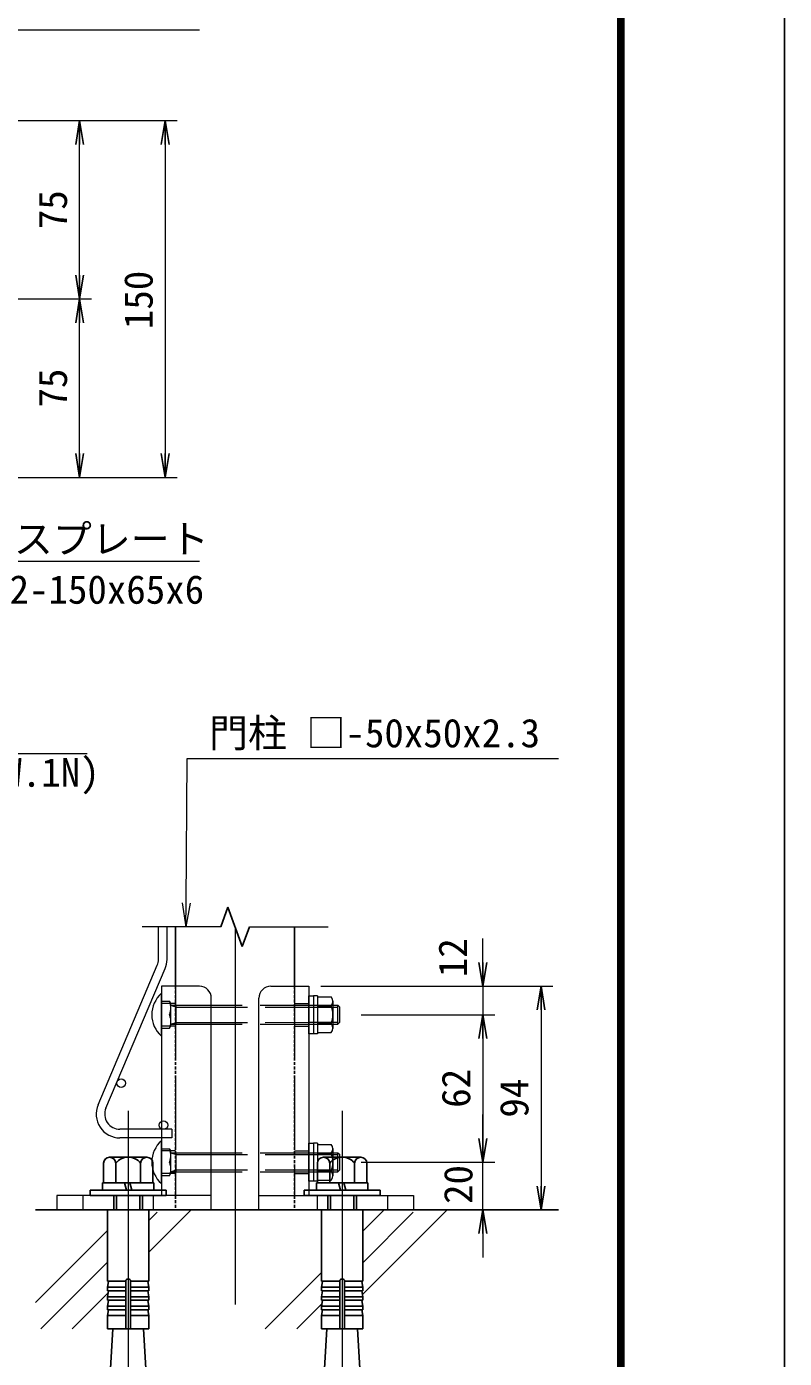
# Model space of a CAD drawing. Units: millimetres, scale not verified, with parts at other scales. Extents: x -6052 to 2348, y -2970 to 2970.
# Drawn here: x 1074 to 2348, y -974 to 1265 of the extents above; entities that cross this region are included whole.
import ezdxf
from ezdxf.enums import TextEntityAlignment as Align

# ---------------------------------------------------------------- set-up
doc = ezdxf.new("R2010")
doc.units = ezdxf.units.MM
doc.header["$LTSCALE"] = 20
for name, pattern in [('DASHED', [7.5, 6, -1.5]), ('USER1', [50.8, 31.75, -6.35, 6.35, -6.35]), ('USER3', [0.375, 0.25, -0.125])]:
    doc.linetypes.add(name, pattern=pattern)
for name, color, linetype, lineweight in [('0-2_D-STR-TXT', 7, 'Continuous', 13), ('0-3_D-STR1', 1, 'Continuous', 25), ('0-4_D-BMK', 2, 'USER1', 13), ('0-5_D-STR-DIM', 7, 'Continuous', 13), ('0-6_0', 7, 'Continuous', 25), ('0-7_D-STR3', 3, 'Continuous', 13), ('0-8_D-STR2', 7, 'Continuous', 13), ('0-9_D-TTL', 7, 'Continuous', 25), ('0-A_D-DCR-HCH', 7, 'Continuous', 13), ('0-B_D-BGD', 7, 'Continuous', 25)]:
    doc.layers.add(name, color=color, linetype=linetype, lineweight=lineweight)
doc.styles.add('ＭＳ ゴシック', font='')
doc.styles.get('ＭＳ ゴシック').set_extended_font_data('MS Gothic')

# ---------------------------------------------------------------- blocks, each defined once
blk = doc.blocks.new('_Open')
at = {"layer": '0-6_0'}
blk.add_line((-20, 3.33), (0, 0), dxfattribs=at)
blk.add_lwpolyline([(-20, -3.33), (0, 0), (-20, 0)], dxfattribs=at)

msp = doc.modelspace()

# ---------------------------------------------------------------- linework, layer by layer
at = {"layer": '0-2_D-STR-TXT'}
msp.add_line((1348.26, -208.68), (1341.26, -248.63), dxfattribs=at)
for points in [[(689.25, 1077.18), (667.43, 1043), (694.21, 1072.72), (862.71, 1259.73), (1357.19, 1259.73), (1364.39, 1259.73)], [(782.47, 506.31), (751.65, 532.66), (777.36, 502.02), (891.37, 366.16), (1357.19, 366.16), (1364.39, 366.16)], [(1334.92, -208.57), (1341.26, -248.63), (1341.59, -208.63), (1343.58, 34.64), (1960.69, 34.64), (1967.89, 34.64)]]:
    msp.add_lwpolyline(points, dxfattribs=at)
at = {"layer": '0-3_D-STR1'}
for p, q in [((1324.03, -248.63), (1324.03, -348.49)), ((1524.03, -248.63), (1524.03, -348.49))]:
    msp.add_line(p, q, dxfattribs=at)
at = {"layer": '0-3_D-STR1', "linetype": 'USER3'}
for p, q in [((1324.03, -348.49), (1324.03, -724.5)), ((1524.03, -348.49), (1524.03, -724.5)), ((1324.03, -724.5), (1524.03, -724.5))]:
    msp.add_line(p, q, dxfattribs=at)
at = {"layer": '0-4_D-BMK'}
for p, q in [((1424.03, -248.63), (1424.03, -950.81)), ((1244.03, -558.1), (1244.03, -1050.11)), ((1604.03, -558.1), (1604.03, -1050.11))]:
    msp.add_line(p, q, dxfattribs=at)
at = {"layer": '0-5_D-STR-DIM'}
for p, q in [((704.42, 1107.05), (1182.65, 1107.05)), ((787.41, 1107), (1326.63, 1107)), ((1162.65, 847.05), (1162.65, 1067.05)), ((1306.63, 1067), (1306.63, 547.1)), ((833.87, 807.05), (1182.65, 807.05)), ((833.87, 807.05), (1182.64, 807.05)), ((1162.64, 547.1), (1162.64, 767.05)), ((694.06, 507.1), (1182.64, 507.1)), ((787.41, 507.1), (1326.63, 507.1)), ((1840.52, -308.49), (1840.52, -268.49)), ((1568.03, -348.49), (1860.52, -348.49)), ((1568.03, -348.49), (1958.4, -348.49)), ((1840.52, -348.49), (1840.52, -396.49)), ((1636.05, -396.49), (1860.52, -396.49)), ((1636.05, -396.49), (1860.52, -396.49)), ((1938.4, -388.49), (1938.4, -684.5)), ((1840.52, -436.49), (1840.52, -604.5)), ((1840.52, -436.49), (1840.52, -476.49)), ((1840.52, -604.5), (1840.52, -564.5)), ((1636.05, -644.5), (1860.52, -644.5)), ((1636.05, -644.5), (1860.52, -644.5)), ((1840.52, -724.5), (1840.52, -644.5)), ((1744.04, -724.5), (1860.52, -724.5)), ((1744.04, -724.5), (1958.4, -724.5)), ((1840.52, -764.5), (1840.52, -804.5))]:
    msp.add_line(p, q, dxfattribs=at)
msp.add_lwpolyline([(485.9, -355.97), (487.36, -396.5), (492.52, -356.83), (544.49, 43.05), (898.19, 43.05), (1175.02, 43.05)], dxfattribs=at)
at = {"layer": '0-6_0'}
for p, q in [((1400.09, -248.63), (1412.06, -215.74)), ((1412.06, -215.74), (1436, -281.52)), ((1436, -281.52), (1447.97, -248.63))]:
    msp.add_line(p, q, dxfattribs=at)
at = {"layer": '0-7_D-STR3'}
for p, q in [((1364.03, -348.5), (1300.03, -348.5)), ((1300.03, -348.5), (1300.03, -700.5)), ((1484.03, -348.5), (1548.03, -348.5)), ((1548.03, -348.5), (1548.03, -700.5)), ((1300.03, -432.49), (1300.03, -360.49)), ((1384.03, -724.5), (1384.03, -368.5)), ((1464.03, -724.5), (1464.03, -368.5)), ((1548.03, -380.49), (1596.83, -380.49)), ((1556.03, -364.49), (1556.03, -428.49)), ((1562.43, -364.49), (1556.03, -364.49)), ((1562.43, -366.49), (1562.43, -426.49)), ((1562.43, -366.49), (1585.63, -366.49)), ((1588.43, -373.38), (1588.43, -419.56)), ((1596.83, -412.47), (1596.83, -380.47)), ((1596.83, -380.47), (1600.03, -383.67)), ((1548.03, -383.69), (1596.83, -383.69)), ((1562.43, -381.49), (1585.63, -381.49)), ((1600.03, -409.27), (1600.03, -383.67)), ((1548.03, -409.27), (1596.83, -409.27)), ((1548.03, -412.49), (1596.83, -412.49)), ((1562.43, -411.49), (1585.63, -411.49)), ((1596.83, -412.47), (1600.03, -409.27)), ((1562.43, -426.49), (1585.63, -426.49)), ((1300.03, -680.5), (1300.03, -608.5)), ((1556.03, -612.5), (1556.03, -676.5)), ((1562.43, -612.5), (1556.03, -612.5)), ((1562.43, -614.5), (1562.43, -674.5)), ((1562.43, -614.5), (1585.63, -614.5)), ((1588.43, -621.38), (1588.43, -667.57)), ((1548.03, -628.5), (1596.83, -628.5)), ((1548.03, -631.7), (1596.83, -631.7)), ((1562.43, -629.5), (1585.63, -629.5)), ((1596.83, -660.48), (1596.83, -628.47)), ((1596.83, -628.47), (1600.03, -631.67)), ((1600.03, -657.27), (1600.03, -631.67)), ((1548.03, -657.28), (1596.83, -657.28)), ((1548.03, -660.5), (1596.83, -660.5)), ((1562.43, -659.5), (1585.63, -659.5)), ((1596.83, -660.48), (1600.03, -657.27)), ((1562.43, -674.5), (1585.63, -674.5)), ((1384.03, -700.5), (1124.03, -700.5)), ((1124.03, -700.5), (1124.03, -724.5)), ((1464.03, -700.5), (1724.03, -700.5)), ((1724.03, -700.5), (1724.03, -724.5)), ((1384.03, -724.5), (1124.03, -724.5)), ((1209.66, -724.5), (1278.86, -724.5)), ((1209.66, -724.5), (1278.86, -724.5)), ((1464.03, -724.5), (1724.03, -724.5)), ((1569.43, -724.5), (1638.63, -724.5))]:
    msp.add_line(p, q, dxfattribs=at)
at = {"layer": '0-7_D-STR3', "linetype": 'DASHED'}
for p, q in [((1324.03, -348.5), (1324.03, -700.5)), ((1524.03, -348.5), (1524.03, -700.5)), ((1300.03, -373.89), (1313.63, -373.89)), ((1324.03, -377.5), (1300.03, -377.5)), ((1313.63, -373.89), (1316.03, -378.05)), ((1316.03, -414.94), (1316.03, -378.05)), ((1316.03, -380.49), (1548.03, -380.49)), ((1316.03, -380.49), (1324.83, -383.69)), ((1324.83, -412.49), (1324.83, -380.49)), ((1524.03, -377.5), (1548.03, -377.5)), ((1324.83, -383.69), (1548.03, -383.69)), ((1324.03, -415.5), (1300.03, -415.5)), ((1300.03, -419.09), (1313.63, -419.09)), ((1313.63, -419.09), (1316.03, -414.94)), ((1316.03, -412.49), (1324.83, -409.29)), ((1316.03, -412.49), (1548.03, -412.49)), ((1324.83, -409.29), (1548.03, -409.27)), ((1524.03, -415.5), (1548.03, -415.5)), ((1300.03, -621.9), (1313.63, -621.9)), ((1324.03, -625.5), (1300.03, -625.5)), ((1313.63, -621.9), (1316.03, -626.05)), ((1316.03, -662.94), (1316.03, -626.05)), ((1524.03, -625.5), (1548.03, -625.5)), ((1316.03, -628.5), (1548.03, -628.5)), ((1316.03, -628.5), (1324.83, -631.7)), ((1324.83, -660.5), (1324.83, -628.5)), ((1324.83, -631.7), (1548.03, -631.7)), ((1324.03, -663.5), (1300.03, -663.5)), ((1300.03, -667.1), (1313.63, -667.1)), ((1313.63, -667.1), (1316.03, -662.94)), ((1316.03, -660.5), (1324.83, -657.3)), ((1316.03, -660.5), (1548.03, -660.5)), ((1324.83, -657.3), (1548.03, -657.28)), ((1524.03, -663.5), (1548.03, -663.5)), ((1168.03, -700.5), (1168.03, -724.5)), ((1286.03, -700.5), (1286.03, -724.5)), ((1562.03, -700.5), (1562.03, -724.5)), ((1680.03, -700.5), (1680.03, -724.5))]:
    msp.add_line(p, q, dxfattribs=at)
at = {"layer": '0-7_D-STR3', "lineweight": 25}
for p, q in [((1202.69, -646.1), (1202.69, -679.3)), ((1275.44, -636.1), (1213.08, -636.1)), ((1220.26, -636.1), (1268.26, -636.1)), ((1223.48, -679.3), (1223.48, -646.1)), ((1265.05, -679.3), (1265.05, -646.1)), ((1285.83, -679.3), (1285.83, -646.1)), ((1562.46, -646.1), (1562.46, -679.3)), ((1635.21, -636.1), (1572.85, -636.1)), ((1580.03, -636.1), (1628.03, -636.1)), ((1583.25, -679.3), (1583.25, -646.1)), ((1624.82, -679.3), (1624.82, -646.1)), ((1645.6, -679.3), (1645.6, -646.1)), ((1180.26, -691.3), (1180.26, -700.5)), ((1308.26, -691.3), (1180.26, -691.3)), ((1287.26, -679.3), (1201.26, -679.3)), ((1201.26, -679.3), (1201.26, -691.3)), ((1201.26, -691.3), (1287.26, -691.3)), ((1202.69, -679.3), (1285.83, -679.3)), ((1238.26, -679.3), (1241.48, -691.3)), ((1250.26, -691.3), (1247.05, -679.3)), ((1287.26, -691.3), (1287.26, -679.3)), ((1308.26, -700.5), (1308.26, -691.3)), ((1540.03, -691.3), (1540.03, -700.5)), ((1668.03, -691.3), (1540.03, -691.3)), ((1647.03, -679.3), (1561.03, -679.3)), ((1561.03, -679.3), (1561.03, -691.3)), ((1561.03, -691.3), (1647.03, -691.3)), ((1562.46, -679.3), (1645.6, -679.3)), ((1598.03, -679.3), (1601.25, -691.3)), ((1610.03, -691.3), (1606.82, -679.3)), ((1647.03, -691.3), (1647.03, -679.3)), ((1668.03, -700.5), (1668.03, -691.3)), ((1180.26, -700.5), (1308.26, -700.5)), ((1180.26, -700.5), (1308.26, -700.5)), ((1220.27, -700.5), (1220.27, -724.5)), ((1224.59, -724.5), (1224.59, -700.5)), ((1263.95, -724.5), (1263.95, -700.5)), ((1268.27, -724.5), (1268.27, -700.5)), ((1540.03, -700.5), (1668.03, -700.5)), ((1580.04, -700.5), (1580.04, -724.5)), ((1584.36, -724.5), (1584.36, -700.5)), ((1623.72, -724.5), (1623.72, -700.5)), ((1628.04, -724.5), (1628.04, -700.5)), ((1209.66, -724.5), (1209.66, -844.65)), ((1278.86, -724.5), (1278.86, -844.65)), ((1569.43, -724.5), (1569.43, -844.65)), ((1638.63, -724.5), (1638.63, -844.65)), ((1240.26, -844.65), (1209.66, -844.65)), ((1209.66, -854.65), (1211.4, -844.8)), ((1240.26, -844.65), (1240.26, -924.5)), ((1248.26, -844.65), (1278.86, -844.65)), ((1248.26, -844.65), (1248.26, -924.5)), ((1278.86, -854.65), (1277.12, -844.8)), ((1600.03, -844.65), (1569.43, -844.65)), ((1569.43, -854.65), (1571.17, -844.8)), ((1600.03, -844.65), (1600.03, -924.5)), ((1608.03, -844.65), (1638.63, -844.65)), ((1608.03, -844.65), (1608.03, -924.5)), ((1638.63, -854.65), (1636.89, -844.8)), ((1209.66, -854.65), (1240.26, -854.65)), ((1209.66, -854.65), (1209.66, -860.65)), ((1209.66, -860.65), (1240.26, -860.65)), ((1209.66, -870.65), (1211.4, -860.8)), ((1209.66, -870.65), (1240.26, -870.65)), ((1209.66, -870.65), (1209.66, -876.65)), ((1278.86, -854.65), (1248.26, -854.65)), ((1278.86, -860.65), (1248.26, -860.65)), ((1278.86, -870.65), (1248.26, -870.65)), ((1278.86, -870.65), (1277.12, -860.8)), ((1278.86, -854.65), (1278.86, -860.65)), ((1278.86, -870.65), (1278.86, -876.65)), ((1569.43, -854.65), (1600.03, -854.65)), ((1569.43, -854.65), (1569.43, -860.65)), ((1569.43, -860.65), (1600.03, -860.65)), ((1569.43, -870.65), (1571.17, -860.8)), ((1569.43, -870.65), (1600.03, -870.65)), ((1569.43, -870.65), (1569.43, -876.65)), ((1638.63, -854.65), (1608.03, -854.65)), ((1638.63, -860.65), (1608.03, -860.65)), ((1638.63, -870.65), (1608.03, -870.65)), ((1638.63, -870.65), (1636.89, -860.8)), ((1638.63, -854.65), (1638.63, -860.65)), ((1638.63, -870.65), (1638.63, -876.65)), ((1209.66, -876.65), (1240.26, -876.65)), ((1209.66, -886.65), (1211.4, -876.8)), ((1209.66, -886.65), (1240.26, -886.65)), ((1209.66, -886.65), (1209.66, -892.65)), ((1209.66, -902.5), (1211.4, -892.65)), ((1209.66, -892.65), (1240.26, -892.65)), ((1278.86, -876.65), (1248.26, -876.65)), ((1278.86, -886.65), (1248.26, -886.65)), ((1278.86, -892.65), (1248.26, -892.65)), ((1278.86, -886.65), (1277.12, -876.8)), ((1278.86, -902.5), (1277.12, -892.65)), ((1278.86, -886.65), (1278.86, -892.65)), ((1569.43, -876.65), (1600.03, -876.65)), ((1569.43, -886.65), (1571.17, -876.8)), ((1569.43, -886.65), (1600.03, -886.65)), ((1569.43, -886.65), (1569.43, -892.65)), ((1569.43, -902.5), (1571.17, -892.65)), ((1569.43, -892.65), (1600.03, -892.65)), ((1638.63, -876.65), (1608.03, -876.65)), ((1638.63, -886.65), (1608.03, -886.65)), ((1638.63, -892.65), (1608.03, -892.65)), ((1638.63, -886.65), (1636.89, -876.8)), ((1638.63, -902.5), (1636.89, -892.65)), ((1638.63, -886.65), (1638.63, -892.65)), ((1209.66, -902.5), (1240.26, -902.5)), ((1209.66, -902.5), (1209.66, -924.5)), ((1278.86, -902.5), (1248.26, -902.5)), ((1278.86, -902.5), (1278.86, -924.5)), ((1569.43, -902.5), (1600.03, -902.5)), ((1569.43, -902.5), (1569.43, -924.5)), ((1638.63, -902.5), (1608.03, -902.5)), ((1638.63, -902.5), (1638.63, -924.5)), ((1209.66, -924.5), (1278.86, -924.5)), ((1218.28, -924.5), (1213.95, -1000.9)), ((1270.24, -924.5), (1274.58, -1000.9)), ((1569.43, -924.5), (1638.63, -924.5)), ((1578.05, -924.5), (1573.72, -1000.9)), ((1630.01, -924.5), (1634.35, -1000.9))]:
    msp.add_line(p, q, dxfattribs=at)
at = {"layer": '0-7_D-STR3'}
for points in [[(1556.03, -364.49), (1556.03, -428.49), (1548.03, -428.49), (1548.03, -364.49)], [(1556.03, -612.5), (1556.03, -676.5), (1548.03, -676.5), (1548.03, -612.5)]]:
    msp.add_lwpolyline(points, close=True, dxfattribs=at)
for points in [[(1562.43, -364.49), (1562.43, -428.49), (1556.03, -428.49)], [(1562.43, -612.5), (1562.43, -676.5), (1556.03, -676.5)]]:
    msp.add_lwpolyline(points, dxfattribs=at)
for centre, radius, start, end in [((1364.03, -368.5), 20, 0, 90), ((1484.03, -368.5), 20, 90, 180), ((1332.53, -396.49), 48.5, 132.07502, 227.92498), ((1577.06, -373.99), 11.39, 318.83491, 41.16509), ((1546.85, -396.49), 41.58, 338.85295, 21.14705), ((1577.05, -418.99), 11.4, 318.86505, 41.13495), ((1332.53, -644.5), 48.5, 132.07502, 227.92498), ((1577.06, -622), 11.39, 318.83491, 41.16509), ((1546.85, -644.5), 41.58, 338.85295, 21.14705), ((1577.05, -667), 11.4, 318.86505, 41.13495)]:
    msp.add_arc(centre, radius, start, end, dxfattribs=at)
at = {"layer": '0-7_D-STR3', "linetype": 'DASHED'}
for centre, radius, start, end in [((1288.02, -385.19), 27.99, 336.18668, 23.81332), ((1288.23, -407.79), 27.8, 336.0128, 23.9872), ((1288.02, -633.2), 27.99, 336.18668, 23.81332), ((1288.23, -655.8), 27.8, 336.0128, 23.9872)]:
    msp.add_arc(centre, radius, start, end, dxfattribs=at)
at = {"layer": '0-7_D-STR3', "lineweight": 25}
for centre, radius, start, end in [((1213.08, -646.5), 10.4, 2.20423, 177.79577), ((1244.26, -662.7), 26.6, 38.61324, 141.38676), ((1275.44, -646.5), 10.4, 2.20423, 177.79577), ((1572.85, -646.5), 10.4, 2.20423, 177.79577), ((1604.03, -662.7), 26.6, 38.61324, 141.38676), ((1635.21, -646.5), 10.4, 2.20423, 177.79577), ((1244.26, -844.65), 4, 0, 180), ((1604.03, -844.65), 4, 0, 180)]:
    msp.add_arc(centre, radius, start, end, dxfattribs=at)
at = {"layer": '0-8_D-STR2'}
for p, q in [((1295.23, -303.35), (1295.23, -248.63)), ((1309.63, -303.35), (1309.63, -248.63)), ((1193.61, -547.96), (1293.19, -313.35)), ((1206.86, -553.58), (1306.45, -318.98)), ((1317.63, -589.19), (1230.43, -589.19)), ((1317.63, -603.59), (1230.43, -603.59)), ((1317.63, -589.19), (1317.63, -603.59))]:
    msp.add_line(p, q, dxfattribs=at)
for centre in [(1232.56, -511.48), (1303.63, -581.99)]:
    msp.add_circle(centre, 7.2, dxfattribs=at)
for centre, radius, start, end in [((1269.63, -303.35), 25.6, 337, 0), ((1269.63, -303.35), 40, 337, 0), ((1230.43, -563.59), 40, 157, 270), ((1230.43, -563.59), 25.6, 157, 270)]:
    msp.add_arc(centre, radius, start, end, dxfattribs=at)
at = {"layer": '0-9_D-TTL', "color": 2}
msp.add_lwpolyline([(-6052.49, 2970), (2347.51, 2970), (2347.51, -2970), (-6052.49, -2970)], close=True, dxfattribs=at)
at = {"layer": '0-9_D-TTL'}
for points in [[(-5782.49, 2750), (2077.51, 2750), (2077.51, -2750), (-5782.49, -2750)], [(-5779.99, 2747.5), (2075.01, 2747.5), (2075.01, -2747.5), (-5779.99, -2747.5)], [(-5777.49, 2745), (2072.51, 2745), (2072.51, -2745), (-5777.49, -2745)], [(-5774.99, 2742.5), (2070.01, 2742.5), (2070.01, -2742.5), (-5774.99, -2742.5)], [(-5772.49, 2740), (2067.51, 2740), (2067.51, -2740), (-5772.49, -2740)]]:
    msp.add_lwpolyline(points, close=True, dxfattribs=at)
at = {"layer": '0-A_D-DCR-HCH'}
for p, q in [((1400.09, -248.63), (1267.78, -248.63)), ((1447.97, -248.63), (1580.29, -248.63)), ((1278.65, -796.18), (1350.33, -724.5)), ((1278.65, -743.15), (1293.21, -728.58)), ((1638, -867.16), (1780.66, -724.5)), ((1638.62, -760.47), (1674.59, -724.5)), ((1638.62, -813.51), (1723.55, -728.58)), ((1088.18, -880.58), (1209.44, -759.31)), ((1097.3, -924.5), (1209.44, -812.35)), ((1474.59, -924.5), (1569.42, -829.68)), ((1150.33, -924.5), (1210.57, -864.25)), ((1527.63, -924.5), (1570.26, -881.86))]:
    msp.add_line(p, q, dxfattribs=at)
at = {"layer": '0-B_D-BGD'}
msp.add_line((1967.54, -724.5), (1088.18, -724.5), dxfattribs=at)

# ---------------------------------------------------------------- block references
at = {"layer": '0-5_D-STR-DIM', "xscale": 2, "yscale": 2}
for p, rotation in [((1162.65, 1107.05), 90), ((1306.63, 1107), 90), ((1162.65, 807.05), 270), ((1162.64, 807.05), 90), ((1162.64, 507.1), 270), ((1306.63, 507.1), 270), ((1840.52, -348.49), 270), ((1938.4, -348.49), 90), ((1840.52, -396.49), 90), ((1840.52, -396.49), 90), ((1840.52, -644.5), 270), ((1840.52, -644.5), 270), ((1938.4, -724.5), 270), ((1840.52, -724.5), 90)]:
    msp.add_blockref('_Open', p, dxfattribs=dict(at, rotation=rotation))

# ---------------------------------------------------------------- texts
at = {"layer": '0-2_D-STR-TXT', "style": 'ＭＳ ゴシック'}
for s, p in [('ベースプレート', (920.74, 365.06)), ('2-150x65x6 ', (1044.82, 280.16)), ('門柱 □-50x50x2.3 ', (1380.1, 38.76)), ('2-M8×75(1W.1SW.1N)', (574.75, -27.52))]:
    msp.add_text(s, height=48.09, dxfattribs=at).set_placement(p, align=Align.BOTTOM_LEFT)
at = {"layer": '0-5_D-STR-DIM', "style": 'ＭＳ ゴシック'}
for s, p in [('75', (1155.9, 924.45)), ('150', (1299.88, 756.4)), ('75', (1155.89, 624.47)), ('12', (1828.36, -333.34)), ('62', (1833.77, -552.97)), ('94', (1931.65, -569.49)), ('20', (1837.49, -714.65))]:
    msp.add_text(s, height=48.09, rotation=90, dxfattribs=at).set_placement(p, align=Align.BOTTOM_LEFT)

doc.saveas('drawing.dxf')
